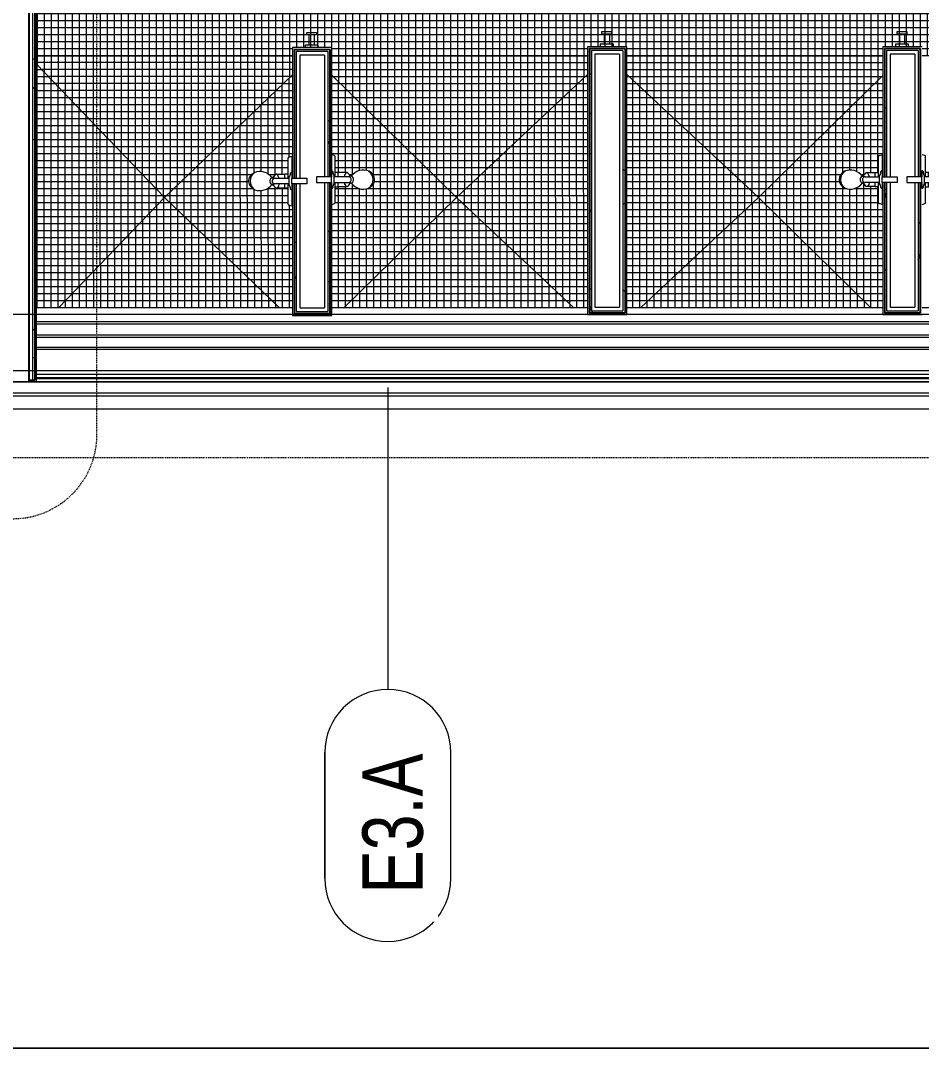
# Model space of a CAD drawing. Header units: inches. Extents: x 23906 to 26777, y -23220 to -20467.
# Drawn here: x 25520.3 to 25648.8, y -22893.6 to -22745.3 of the extents above; entities that cross this region are included whole.
import ezdxf

# ---------------------------------------------------------------- set-up
doc = ezdxf.new("R2010")
doc.units = ezdxf.units.IN
doc.header["$MEASUREMENT"] = 0
doc.linetypes.add('Dash Dot 3_16_', pattern=[0.3125, 0.1875, -0.0625, 0, -0.0625])
doc.linetypes.add('Grid Line 1_2_', pattern=[0.875, 0.5, -0.125, 0.125, -0.125])
for name, color, linetype, lineweight in [('A-ANNO-DIMS', 211, 'Continuous', 9), ('A-ANNO-DIMS-96', 211, 'Continuous', 9), ('A-ANNO-SYMB', 150, 'Continuous', 9), ('A-FLOR', 192, 'Continuous', 20), ('A-FLOR-PATT', 8, 'Continuous', 20), ('A-GENM', 13, 'Continuous', 20), ('A-GLAZ-CWMG', 51, 'Continuous', 20), ('A-SITE-SWLK', 140, 'Continuous', 140), ('A-WALL', 113, 'Continuous', 20), ('A-WALL-IDEN', 211, 'Continuous', 9), ('A-WALL-PATT', 111, 'Continuous', 50), ('C-TOPO', 7, 'Continuous', 20), ('I-WALL', 2, 'Continuous', 20), ('L-SITE-WALL', 31, 'Continuous', 20), ('P-SANR-FIXT', 6, 'Continuous', 20), ('S-BEAM', 12, 'Continuous', 20), ('S-GRID', 1, 'Continuous', 9)]:
    doc.layers.add(name, color=color, linetype=linetype, lineweight=lineweight)
doc.styles.add('Arial_B', font='arialbd.ttf', dxfattribs={"height": 9.132806})
doc.styles.add('Arial_B_1', font='arialbd.ttf', dxfattribs={"height": 4.566403})
doc.styles.add('Century Gothic_1', font='GOTHIC.TTF', dxfattribs={"width": 0.8, "height": 8.622671})
doc.dimstyles.new('OD_Dimension_2', dxfattribs={"dimscale": 12, "dimtxt": 9, "dimasz": 1, "dimexe": 0.75, "dimexo": 0.5, "dimgap": 0.5, "dimtad": 1, "dimdec": 4, "dimrnd": 0.0625, "dimzin": 3, "dimdsep": 46, "dimlunit": 4, "dimtxsty": 'Arial_B', "dimblk1": 'OBLIQUE', "dimblk2": 'OBLIQUE', "dimsah": 1, "dimcen": 0.09, "dimdle": 0.75, "dimazin": 0, "dimtfac": 1, "dimtdec": 4, "dimtix": 1, "dimtmove": 0, "dimatfit": 3, "dimfxl": 1, "dimtvp": 1, "dimtfill": 1, "dimfrac": 2, "dimtolj": 1, "dimtzin": 0, "dimlwd": 13, "dimlwe": 13, "dimarcsym": 2})
doc.dimstyles.new('OD_Dimension_2_3', dxfattribs={"dimscale": 12, "dimtxt": 4.5, "dimasz": 1, "dimexe": 0.75, "dimexo": 0.5, "dimgap": 0.375, "dimtad": 1, "dimdec": 4, "dimrnd": 0.0625, "dimzin": 3, "dimdsep": 46, "dimlunit": 4, "dimtxsty": 'Arial_B_1', "dimblk1": 'OBLIQUE', "dimblk2": 'OBLIQUE', "dimsah": 1, "dimcen": 0.09, "dimdle": 0.75, "dimazin": 0, "dimtfac": 1, "dimtdec": 4, "dimtix": 1, "dimtmove": 0, "dimatfit": 3, "dimfxl": 1, "dimtvp": 1, "dimtfill": 1, "dimfrac": 2, "dimtolj": 1, "dimtzin": 0, "dimlwd": 13, "dimlwe": 13, "dimarcsym": 2})
pattern_1 = [(296.565, (14.4, 8.64), (0.000499, 57.600217), [6.44, -122.358]), (33.69, (17.28, 2.88), (0.000345, 57.60007), [10.384, -197.296]), (33.69, (74.88, 2.88), (0.000345, 57.60007), [10.384, -197.296]), (33.69, (132.48, 2.88), (0.000345, 57.60007), [10.384, -197.296]), (116.565, (25.92, 8.64), (-0.000396, 57.59977), [6.44, -122.358]), (213.69, (23.04, 14.4), (0.000345, 57.60007), [10.384, -197.296]), (213.69, (80.64, 14.4), (0.000345, 57.60007), [10.384, -197.296]), (213.69, (138.24, 14.4), (0.000345, 57.60007), [10.384, -197.296]), (26.565, (37.44, 8.64), (0.0005, 57.60022), [12.88, -115.918]), (26.565, (95.04, 8.64), (0.0005, 57.60022), [12.88, -115.918]), (270, (48.96, 14.4), (57.6, 4e-15), [5.76, -51.84]), (225, (48.96, 8.64), (-4e-15, 57.599504), [8.146, -73.313]), (135, (43.2, 2.88), (4e-15, 57.599504), [8.146, -73.313]), (288.435, (25.92, 25.92), (0.000265, 57.599939), [9.107, -173.04]), (18.435, (28.8, 17.28), (0.000265, 57.59994), [9.107, -173.04]), (18.435, (86.4, 17.28), (0.000265, 57.59994), [9.107, -173.04]), (18.435, (144, 17.28), (0.000265, 57.59994), [9.107, -173.04]), (135, (37.44, 20.16), (4e-15, 57.599504), [8.146, -73.313]), (180, (31.68, 25.92), (-7e-15, -57.6), [5.76, -51.84]), (251.565, (11.52, 40.32), (-0.000265, 57.599939), [9.107, -173.04]), (315, (8.64, 31.68), (-4e-15, 57.599504), [8.146, -73.313]), (71.565, (14.4, 25.92), (-0.000265, 57.599939), [9.107, -173.04]), (135, (17.28, 34.56), (4e-15, 57.599504), [8.146, -73.313]), (225, (34.56, 40.32), (-4e-15, 57.599504), [8.146, -73.313]), (123.69, (28.8, 34.56), (0.000345, 57.600068), [10.384, -197.296]), (123.69, (86.4, 34.56), (0.000345, 57.600068), [10.384, -197.296]), (26.565, (23.04, 43.2), (0.0005, 57.60022), [6.44, -122.358]), (26.565, (80.64, 43.2), (0.0005, 57.60022), [6.44, -122.358]), (315, (28.8, 46.08), (-4e-15, 57.599504), [8.146, -73.313]), (213.69, (54.72, 54.72), (0.000345, 57.60007), [10.384, -197.296]), (213.69, (112.32, 54.72), (0.000345, 57.60007), [10.384, -197.296]), (213.69, (169.92, 54.72), (0.000345, 57.60007), [10.384, -197.296]), (296.565, (46.08, 48.96), (0.000499, 57.600217), [6.44, -122.358]), (45, (48.96, 43.2), (4e-15, 57.599504), [8.146, -73.313]), (90, (54.72, 48.96), (-57.6, 4e-15), [5.76, -51.84]), (213.69, (28.8, 57.6), (0.000345, 57.60007), [10.384, -197.296]), (213.69, (86.4, 57.6), (0.000345, 57.60007), [10.384, -197.296]), (213.69, (144, 57.6), (0.000345, 57.60007), [10.384, -197.296]), (315, (20.16, 51.84), (-4e-15, 57.599504), [4.073, -77.386]), (26.565, (23.04, 48.96), (0.0005, 57.60022), [6.44, -122.358]), (26.565, (80.64, 48.96), (0.0005, 57.60022), [6.44, -122.358]), (90, (28.8, 51.84), (-57.6, 4e-15), [5.76, -51.84]), (333.435, (5.76, 54.72), (-0.0005, 57.60022), [6.44, -122.358]), (333.435, (63.36, 54.72), (-0.0005, 57.60022), [6.44, -122.358]), (243.435, (11.52, 51.84), (0.000396, 57.59977), [6.44, -122.358]), (161.565, (8.64, 46.08), (-0.000265, 57.59994), [9.107, -173.04]), (161.565, (66.24, 46.08), (-0.000265, 57.59994), [9.107, -173.04]), (161.565, (123.84, 46.08), (-0.000265, 57.59994), [9.107, -173.04]), (45, (0, 48.96), (4e-15, 57.599504), [8.146, -73.313]), (26.565, (2.88, 0), (0.0005, 57.60022), [6.44, -122.358]), (26.565, (60.48, 0), (0.0005, 57.60022), [6.44, -122.358]), (116.565, (8.64, 2.88), (-0.000396, 57.59977), [6.44, -122.358]), (206.565, (5.76, 8.64), (0.0005, 57.60022), [6.44, -122.358]), (206.565, (63.36, 8.64), (0.0005, 57.60022), [6.44, -122.358]), (296.565, (0, 5.76), (0.000499, 57.600217), [6.44, -122.358]), (14.036, (43.2, 25.92), (0.000245, 57.59979), [11.875, -225.616]), (14.036, (100.8, 25.92), (0.000245, 57.59979), [11.875, -225.616]), (14.036, (158.4, 25.92), (0.000245, 57.59979), [11.875, -225.616]), (14.036, (216, 25.92), (0.000245, 57.59979), [11.875, -225.616]), (135, (54.72, 28.8), (4e-15, 57.599504), [8.146, -73.313]), (198.435, (48.96, 34.56), (0.000265, 57.59994), [9.107, -173.04]), (198.435, (106.56, 34.56), (0.000265, 57.59994), [9.107, -173.04]), (198.435, (164.16, 34.56), (0.000265, 57.59994), [9.107, -173.04]), (296.565, (40.32, 31.68), (0.000499, 57.600217), [6.44, -122.358]), (333.435, (2.88, 17.28), (-0.0005, 57.60022), [6.44, -122.358]), (333.435, (60.48, 17.28), (-0.0005, 57.60022), [6.44, -122.358]), (45, (8.64, 14.4), (4e-15, 57.599504), [4.073, -77.386]), (116.565, (11.52, 17.28), (-0.000396, 57.59977), [6.44, -122.358]), (225, (8.64, 23.04), (-4e-15, 57.599504), [8.146, -73.313])]

# ---------------------------------------------------------------- blocks, each defined once
blk = doc.blocks.new('Robe_hook_5552 - Robe_hook_5552-134757-Enlarged First Floor Plan _East_')
at = {"layer": 'A-GENM', "color": 43, "lineweight": 13}
for p, q in [((-0.94, 0), (-0.94, -0.35)), ((-0.94, -0.35), (0.94, -0.35)), ((-0.37, -1.81), (-0.37, -0.35)), ((0.38, -1.81), (0.38, -0.35)), ((0.94, -0.35), (0.94, 0)), ((-0.69, -2.16), (-0.69, -1.81)), ((-0.69, -1.81), (0.69, -1.81)), ((0.69, -2.16), (-0.69, -2.16)), ((0.69, -1.81), (0.69, -2.16))]:
    blk.add_line(p, q, dxfattribs=at)
blk = doc.blocks.new('Shower-Unit-Zurn-Z7301-SS-MT-DV2P-HW - Z7301-SS-MT-DV2P-HW-253514-Enlarged First Floor Plan _East_')
at = {"layer": 'P-SANR-FIXT', "color": 43, "lineweight": 13}
for p, q in [((-1, 0.99), (-1, 2.23)), ((-0.48, 2.64), (-0.48, 2.84)), ((-0.4, 0.38), (-0.4, 2.46)), ((0.4, 2.46), (0.4, 0.38)), ((0.48, 2.84), (0.48, 2.64)), ((1, 2.23), (1, 0.99)), ((-3.56, 0), (-3.43, 0.45)), ((-1.24, 0), (-3.56, 0)), ((-3.31, 0.54), (-1.03, 0.54)), ((-1.24, 0), (-1.24, 0.1)), ((-1.03, 0.99), (-1, 0.99)), ((-1.03, 0.54), (-1.03, 0.99)), ((-1.03, 0.54), (-0.4, 0.54)), ((-1, 0.99), (-0.4, 0.99)), ((-0.94, -0.06), (-0.94, 0)), ((-0.55, 0.38), (-0.4, 0.38)), ((-0.4, 0.38), (0.4, 0.38)), ((0.4, 0.99), (1, 0.99)), ((0.4, 0.54), (1.03, 0.54)), ((0.4, 0.38), (0.55, 0.38)), ((0.93, 0), (0.93, -0.06)), ((1, 0.99), (1.03, 0.99)), ((1.03, 0.99), (1.03, 0.54)), ((1.03, 0.54), (3.31, 0.54)), ((1.24, 0.1), (1.24, 0)), ((3.56, 0), (1.24, 0)), ((3.43, 0.45), (3.56, 0)), ((-0.4, 0), (-1.24, 0)), ((-0.4, -2.13), (-0.4, 0)), ((-0.4, 0), (0.4, 0)), ((0.4, 0), (0.4, -2.13)), ((1.24, 0), (0.4, 0)), ((0.4, -2.13), (-0.4, -2.13))]:
    blk.add_line(p, q, dxfattribs=at)
for centre, radius, start, end in [((0, 4.86), 1.31, 23.5819, 159.9825), ((0, 4.51), 1.46, 32.9208, 147.0792), ((0.79, 4.57), 2.15, 159.9825, 233.8466), ((-0.79, 4.57), 2.15, 306.1534, 22.1739), ((-0.63, 2.12), 0.388, 129.5027, 162.4973), ((-2.26, 4.09), 2.18, 309.5027, 324.82), ((2.26, 4.09), 2.18, 215.1859, 230.4973), ((0.63, 2.12), 0.388, 17.5027, 50.4973), ((-3.31, 0.42), 0.125, 90, 164), ((-1.14, 0.1), 0.0945, 90, 180), ((-1.14, 1.21), 1.02, 270, 305.478), ((1.14, 1.21), 1.02, 234.522, 270), ((1.14, 0.1), 0.0945, 0, 90), ((3.31, 0.42), 0.125, 16, 90)]:
    blk.add_arc(centre, radius, start, end, dxfattribs=at)
for centre, major_axis, ratio, start_param, end_param in [((0, 2.84), (0.476, 0), 0.662364, 0, 3.141593), ((0, 2.46), (0.4, 0), 0.941821, 0, 3.141593), ((-0.11, 2.15), (1.11, 0.08), 0.351489, 5.17721, 6.593422)]:
    blk.add_ellipse(centre, major_axis=major_axis, ratio=ratio, start_param=start_param, end_param=end_param, dxfattribs=at)
blk.add_open_spline([(-0.42, 1.83), (-0.46, 1.84), (-0.57, 1.87), (-0.78, 1.95), (-0.96, 2.08), (-1.02, 2.22), (-0.98, 2.3), (-0.94, 2.34)], degree=3, knots=[0.0572746, 0.0572746, 0.0572746, 0.0572746, 0.1428571, 0.2857143, 0.5714286, 0.7857143, 1, 1, 1, 1], dxfattribs=at)
for points in [[(-0.4, 2.46), (-0.42, 2.48), (-0.44, 2.52), (-0.47, 2.58), (-0.48, 2.62), (-0.48, 2.64)], [(0.48, 2.64), (0.48, 2.62), (0.47, 2.58), (0.44, 2.52), (0.42, 2.48), (0.4, 2.46)]]:
    blk.add_open_spline(points, degree=3, dxfattribs=at)
blk = doc.blocks.new('Shower-Unit-Zurn-Z7301-SS-MT-DV2P-HW - Z7301-SS-MT-DV2P-HW-253545-Enlarged First Floor Plan _East_')
at = {"layer": 'P-SANR-FIXT', "color": 43, "lineweight": 13}
for p, q in [((0.4, 2.13), (-0.4, 2.13)), ((-0.4, 2.13), (-0.4, 0)), ((0.4, 0), (0.4, 2.13)), ((-0.4, 0), (-1.24, 0)), ((-1.24, 0), (-1.24, -0.1)), ((-0.4, 0), (0.4, 0)), ((1.24, 0), (0.4, 0)), ((1.24, -0.1), (1.24, 0)), ((-3.54, -0.06), (-3.43, -0.45)), ((-3.31, -0.54), (-1.03, -0.54)), ((-1.03, -0.54), (-0.4, -0.54)), ((-1.03, -0.54), (-1.03, -0.99)), ((-1.03, -0.99), (-1, -0.99)), ((-1, -0.99), (-0.4, -0.99)), ((-1, -0.99), (-1, -2.23)), ((-0.55, -0.38), (-0.4, -0.38)), ((-0.4, -0.38), (-0.4, -2.46)), ((-0.4, -0.38), (0.4, -0.38)), ((0.4, -2.46), (0.4, -0.38)), ((0.4, -0.38), (0.55, -0.38)), ((0.4, -0.54), (1.03, -0.54)), ((0.4, -0.99), (1, -0.99)), ((1, -2.23), (1, -0.99)), ((1, -0.99), (1.03, -0.99)), ((1.03, -0.99), (1.03, -0.54)), ((1.03, -0.54), (3.31, -0.54)), ((3.43, -0.45), (3.54, -0.06)), ((-0.48, -2.64), (-0.48, -2.84)), ((0.48, -2.84), (0.48, -2.64))]:
    blk.add_line(p, q, dxfattribs=at)
for centre, radius, start, end in [((-3.31, -0.42), 0.125, 196, 270), ((-1.14, -0.1), 0.0945, 180, 270), ((-1.14, -1.21), 1.02, 54.522, 90), ((1.14, -1.21), 1.02, 90, 125.478), ((1.14, -0.1), 0.0945, 270, 360), ((3.31, -0.42), 0.125, 270, 344), ((0.79, -4.57), 2.15, 126.1534, 200.0175), ((-0.63, -2.12), 0.388, 197.5027, 230.4973), ((-2.26, -4.09), 2.18, 35.18, 50.4973), ((2.26, -4.09), 2.18, 129.5027, 144.8141), ((-0.79, -4.57), 2.15, 337.8261, 53.8466), ((0.63, -2.12), 0.388, 309.5027, 342.4973), ((0, -4.86), 1.31, 200.0175, 336.4181), ((0, -4.51), 1.46, 212.9208, 327.0792)]:
    blk.add_arc(centre, radius, start, end, dxfattribs=at)
for centre, major_axis, ratio, start_param, end_param in [((0, -2.84), (-0.476, 0), 0.662364, 0, 3.141593), ((0, -2.46), (-0.4, 0), 0.941821, 0, 3.141593), ((-0.11, -2.15), (-1.11, 0.08), 0.351489, 2.831356, 4.247568)]:
    blk.add_ellipse(centre, major_axis=major_axis, ratio=ratio, start_param=start_param, end_param=end_param, dxfattribs=at)
blk.add_open_spline([(-0.42, -1.83), (-0.46, -1.84), (-0.57, -1.87), (-0.78, -1.95), (-0.96, -2.08), (-1.02, -2.22), (-0.98, -2.3), (-0.94, -2.34)], degree=3, knots=[0.0572746, 0.0572746, 0.0572746, 0.0572746, 0.1428571, 0.2857143, 0.5714286, 0.7857143, 1, 1, 1, 1], dxfattribs=at)
for points in [[(-0.4, -2.46), (-0.42, -2.48), (-0.44, -2.52), (-0.47, -2.58), (-0.48, -2.62), (-0.48, -2.64)], [(0.48, -2.64), (0.48, -2.62), (0.47, -2.58), (0.44, -2.52), (0.42, -2.48), (0.4, -2.46)]]:
    blk.add_open_spline(points, degree=3, dxfattribs=at)
blk = doc.blocks.new('Generic Models _lan _East_2')
at = {"layer": 'A-GENM', "color": 43, "lineweight": 13}
for p, q in [((23352.16, -22800.8), (23512.66, -22800.8)), ((23352.16, -22801.3), (23512.66, -22801.3))]:
    blk.add_line(p, q, dxfattribs=at)
blk = doc.blocks.new('Generic Models _lan _East_3')
at = {"layer": 'A-GENM', "color": 43, "lineweight": 13}
for p, q in [((25522.52, -22786.29), (25559.02, -22786.29)), ((25564.64, -22786.29), (25601.14, -22786.29)), ((25606.77, -22786.29), (25643.27, -22786.29)), ((25648.89, -22786.29), (25683.02, -22786.29)), ((25522.52, -22788.29), (25683.02, -22788.29)), ((25522.52, -22788.62), (25683.02, -22788.62)), ((25522.52, -22790.19), (25683.02, -22790.19)), ((25522.52, -22790.52), (25683.02, -22790.52)), ((25522.52, -22791.96), (25683.02, -22791.96)), ((25683.02, -22792.28), (25522.52, -22792.28))]:
    blk.add_line(p, q, dxfattribs=at)
blk = doc.blocks.new('Locker Rooms and Restrooms_rvt-1-Enlarged First Floor Plan _East_')
at = {"layer": 'A-FLOR-PATT', "lineweight": 9}
h = blk.add_hatch(dxfattribs=at)
h.set_pattern_fill('FP_59', color=256, style=0, pattern_type=2)
h.set_pattern_definition([(180, (26059.64, -22714.297), (-1e-16, -1), []), (270, (26059.64, -22714.297), (1, 6e-17), [])])
h.paths.add_polyline_path([(25521.39, -22750.35), (25521.45, -22750.35), (25521.45, -22695.43), (25521.39, -22695.43), (25521.39, -22724.09)], flags=0)
h.paths.add_polyline_path([(25522.52, -22750.35), (25559.02, -22750.35), (25559.02, -22749.17), (25564.64, -22749.17), (25564.64, -22750.35), (25601.14, -22750.35), (25601.14, -22749.04), (25606.77, -22749.04), (25606.77, -22750.35), (25643.27, -22750.35), (25643.27, -22749.04), (25648.89, -22749.04), (25648.89, -22750.35), (25685.39, -22750.35), (25685.39, -22749.49), (25700.83, -22749.49), (25700.83, -22750.35), (25737.27, -22750.35), (25737.27, -22695.93), (25737.14, -22695.93), (25737.14, -22696.18), (25737.08, -22696.18), (25737.08, -22696.24), (25736.83, -22696.24), (25736.83, -22696.49), (25655.08, -22696.49), (25655.08, -22695.43), (25609.2, -22695.43), (25609.2, -22696.49), (25522.52, -22696.49), (25522.52, -22724.09)], flags=0)
h.paths.add_polyline_path([(25685.7, -22749.8), (25685.7, -22749.74), (25685.64, -22749.74)], flags=0)
h.paths.add_polyline_path([(25700.52, -22749.8), (25700.58, -22749.74), (25700.52, -22749.74)], flags=0)
h.paths.add_polyline_path([(25559.33, -22749.48), (25559.33, -22749.42), (25559.27, -22749.42)], flags=0)
h.paths.add_polyline_path([(25564.33, -22749.48), (25564.33, -22749.42), (25564.33, -22749.42)], flags=0)
h.paths.add_polyline_path([(25643.58, -22749.35), (25643.58, -22749.29), (25643.52, -22749.29)], flags=0)
h.paths.add_polyline_path([(25601.45, -22749.35), (25601.45, -22749.29), (25601.39, -22749.29)], flags=0)
h.paths.add_polyline_path([(25648.58, -22749.35), (25648.64, -22749.29), (25648.58, -22749.29)], flags=0)
h.paths.add_polyline_path([(25606.45, -22749.35), (25606.45, -22749.29), (25606.45, -22749.29)], flags=0)
h.paths.add_polyline_path([(25522.27, -22696.24), (25522.27, -22696.18), (25522.23, -22696.21)], flags=0)
h.paths.add_polyline_path([(25608.95, -22696.24), (25608.95, -22696.18), (25608.89, -22696.18), (25608.94, -22696.22)], flags=0)
h.paths.add_polyline_path([(25655.33, -22696.24), (25655.39, -22696.24), (25655.39, -22696.18)], flags=0)
h = blk.add_hatch(dxfattribs=at)
h.set_pattern_fill('FP_39', color=256, style=0, pattern_type=2)
h.set_pattern_definition([(0, (25639.603, -22768.296), (0, 1), []), (90, (25639.603, -22768.296), (-1, 6e-17), [])])
h.paths.add_polyline_path([(25521.4, -22787.3), (25521.45, -22787.3), (25521.45, -22750.42), (25521.39, -22750.35), (25521.39, -22787.3)], flags=0)
h.paths.add_polyline_path([(25522.52, -22786.29), (25525.71, -22786.29), (25540.76, -22770.58), (25522.52, -22751.53), (25522.52, -22782.19)], flags=0)
h = blk.add_hatch(dxfattribs=at)
h.set_pattern_fill('FP_40', color=256, style=0, pattern_type=2)
h.set_pattern_definition([(180, (25544.64, -22839.271), (1e-16, -1), []), (270, (25544.64, -22839.271), (1, 6e-17), [])])
h.paths.add_polyline_path([(25540.76, -22770.58), (25559.02, -22753.05), (25559.02, -22750.35), (25522.52, -22750.35), (25522.52, -22751.53), (25533.33, -22762.82)], flags=0)
h.paths.add_polyline_path([(25521.45, -22750.42), (25521.45, -22750.35), (25521.39, -22750.35)], flags=0)
h = blk.add_hatch(dxfattribs=at)
h.set_pattern_fill('FP_46', color=256, style=0, pattern_type=2)
h.set_pattern_definition([(0, (25582.64, -22739.302), (0, 1), []), (90, (25582.64, -22739.302), (-1, 6e-17), [])])
h.paths.add_polyline_path([(25582.46, -22770.58), (25601.14, -22753), (25601.14, -22750.35), (25564.64, -22750.35), (25564.64, -22753.11), (25574.54, -22762.82)], flags=0)
h = blk.add_hatch(dxfattribs=at)
h.set_pattern_fill('FP_49', color=256, style=0, pattern_type=2)
h.set_pattern_definition([(0, (25625.64, -22736.304), (0, 1), []), (90, (25625.64, -22736.304), (-1, 6e-17), [])])
h.paths.add_polyline_path([(25625.56, -22770.58), (25643.27, -22753.13), (25643.27, -22750.35), (25606.77, -22750.35), (25606.77, -22752.99), (25622.5, -22767.71)], flags=0)
h = blk.add_hatch(dxfattribs=at)
h.set_pattern_fill('FP_44', color=256, style=0, pattern_type=2)
h.set_pattern_definition([(270.032, (25768.465, -22554.174), (0.9999998, 0.0005585), []), (0.032, (25768.465, -22554.174), (-0.0005585, 0.9999998), [])])
h.paths.add_polyline_path([(25559.02, -22786.29), (25559.02, -22769.17), (25558.95, -22769.17), (25558.95, -22771.8), (25558.5, -22771.67), (25558.41, -22771.55), (25558.41, -22769.26), (25556.72, -22769.23), (25556.49, -22769.06), (25556.11, -22768.72), (25555.64, -22769.17), (25555.26, -22769.4), (25554.74, -22769.56), (25554.02, -22769.55), (25553.57, -22769.42), (25553.3, -22769.27), (25553.08, -22769.05), (25552.91, -22768.78), (25552.81, -22768.45), (25552.78, -22768.27), (25552.83, -22767.91), (25552.95, -22767.61), (25553.13, -22767.36), (25553.37, -22767.15), (25553.64, -22767.01), (25554.18, -22766.9), (25554.5, -22766.88), (25555.1, -22767.01), (25555.55, -22767.24), (25555.92, -22767.55), (25556.12, -22767.74), (25556.27, -22767.64), (25556.72, -22767.24), (25558.41, -22767.21), (25558.41, -22764.92), (25558.5, -22764.8), (25558.95, -22764.67), (25558.95, -22767.3), (25559.02, -22767.3), (25559.02, -22753.05), (25540.76, -22770.58), (25557.13, -22786.29)], flags=0)
h = blk.add_hatch(dxfattribs=at)
h.set_pattern_fill('FP_43', color=256, style=0, pattern_type=2)
h.set_pattern_definition([(270.034, (25770.462, -22556.172), (0.9999998, 0.0005934), []), (0.034, (25770.462, -22556.172), (-0.0005934, 0.9999998), [])])
h.paths.add_polyline_path([(25566.43, -22786.29), (25582.46, -22770.58), (25564.64, -22753.11), (25564.64, -22764.48), (25565.03, -22764.59), (25565.12, -22764.71), (25565.12, -22766.99), (25566.81, -22767.03), (25567.04, -22767.2), (25567.42, -22767.54), (25567.79, -22767.15), (25568.27, -22766.87), (25568.56, -22766.75), (25569.03, -22766.67), (25569.51, -22766.69), (25569.96, -22766.82), (25570.28, -22767.03), (25570.45, -22767.2), (25570.68, -22767.62), (25570.72, -22767.75), (25570.72, -22768.24), (25570.68, -22768.42), (25570.58, -22768.66), (25570.27, -22769.02), (25570.16, -22769.11), (25569.89, -22769.25), (25569.35, -22769.37), (25568.79, -22769.35), (25568.12, -22769.1), (25567.73, -22768.84), (25567.41, -22768.51), (25567.26, -22768.62), (25566.81, -22769.02), (25565.12, -22769.05), (25565.12, -22771.34), (25565.03, -22771.46), (25564.64, -22771.58), (25564.64, -22786.29)], flags=0)
h = blk.add_hatch(dxfattribs=at)
h.set_pattern_fill('FP_45', color=256, style=0, pattern_type=2)
h.set_pattern_definition([(270.031, (25810.468, -22552.174), (1, 0.000541), []), (0.031, (25810.468, -22552.174), (-0.000541, 1), [])])
h.paths.add_polyline_path([(25599.16, -22786.29), (25601.14, -22786.29), (25601.14, -22753), (25582.46, -22770.58), (25599.1, -22786.24)], flags=0)
h = blk.add_hatch(dxfattribs=at)
h.set_pattern_fill('FP_48', color=256, style=0, pattern_type=2)
h.set_pattern_definition([(270.031, (25813.478, -22553.185), (1, 0.000541), []), (0.031, (25813.478, -22553.185), (-0.000541, 1), [])])
h.paths.add_polyline_path([(25606.77, -22786.29), (25608.77, -22786.29), (25625.56, -22770.58), (25606.77, -22752.99), (25606.77, -22786.24)], flags=0)
h = blk.add_hatch(dxfattribs=at)
h.set_pattern_fill('FP_50', color=256, style=0, pattern_type=2)
h.set_pattern_definition([(270.034, (25852.455, -22555.169), (0.9999998, 0.0005934), []), (0.034, (25852.455, -22555.169), (-0.0005934, 0.9999998), [])])
h.paths.add_polyline_path([(25643.27, -22786.29), (25643.27, -22768.96), (25643.2, -22768.96), (25643.2, -22771.58), (25642.75, -22771.46), (25642.66, -22771.34), (25642.66, -22769.05), (25640.97, -22769.02), (25640.74, -22768.84), (25640.36, -22768.51), (25639.89, -22768.96), (25639.51, -22769.19), (25638.99, -22769.35), (25638.27, -22769.34), (25637.82, -22769.21), (25637.55, -22769.05), (25637.33, -22768.83), (25637.16, -22768.57), (25637.06, -22768.24), (25637.03, -22768.06), (25637.08, -22767.7), (25637.2, -22767.4), (25637.38, -22767.14), (25637.62, -22766.94), (25637.89, -22766.8), (25638.43, -22766.68), (25638.75, -22766.67), (25639.35, -22766.8), (25639.8, -22767.03), (25640.17, -22767.34), (25640.37, -22767.53), (25640.52, -22767.42), (25640.97, -22767.03), (25642.66, -22766.99), (25642.66, -22764.71), (25642.75, -22764.59), (25643.2, -22764.46), (25643.2, -22767.09), (25643.27, -22767.09), (25643.27, -22753.13), (25625.56, -22770.58), (25641.5, -22786.29)], flags=0)
h = blk.add_hatch(dxfattribs=at)
h.set_pattern_fill('FP_42', color=256, style=0, pattern_type=2)
h.set_pattern_definition([(0, (25543.661, -22772.303), (0, 1), []), (90, (25543.661, -22772.303), (-1, 6e-17), [])])
h.paths.add_polyline_path([(25555.1, -22786.29), (25557.13, -22786.29), (25540.76, -22770.58), (25525.71, -22786.29), (25546.67, -22786.29)], flags=0)
h = blk.add_hatch(dxfattribs=at)
h.set_pattern_fill('FP_47', color=256, style=0, pattern_type=2)
h.set_pattern_definition([(0, (25585.657, -22780.297), (0, 1), []), (90, (25585.657, -22780.297), (-1, 6e-17), [])])
h.paths.add_polyline_path([(25566.43, -22786.29), (25599.16, -22786.29), (25582.46, -22770.58), (25570.62, -22782.19)], flags=0)
h = blk.add_hatch(dxfattribs=at)
h.set_pattern_fill('FP_52', color=256, style=0, pattern_type=2)
h.set_pattern_definition([(0, (25625.66, -22783.306), (0, 1), []), (90, (25625.66, -22783.306), (-1, 6e-17), [])])
h.paths.add_polyline_path([(25641.5, -22786.29), (25625.56, -22770.58), (25608.77, -22786.29), (25639.35, -22786.29)], flags=0)
at = {"layer": 'A-WALL-PATT', "lineweight": 9}
h = blk.add_hatch(dxfattribs=at)
h.set_pattern_fill('FP_21', color=8, style=0, pattern_type=2)
h.set_pattern_definition(pattern_1)
h.paths.add_polyline_path([(25521.45, -22796.66), (25522.2, -22796.66), (25522.2, -22796.59), (25521.45, -22796.59)], flags=0)
h.paths.add_polyline_path([(25522.27, -22796.66), (25522.27, -22696.24), (25522.2, -22696.18), (25522.2, -22796.59)], flags=0)
h = blk.add_hatch(dxfattribs=at)
h.set_pattern_fill('FP_21', color=8, style=0, pattern_type=2)
h.set_pattern_definition(pattern_1)
h.paths.add_polyline_path([(25521.95, -22796.59), (25522.2, -22796.59), (25522.2, -22695.93), (25521.95, -22695.93), (25521.95, -22791.87)], flags=0)
h = blk.add_hatch(dxfattribs=at)
h.set_pattern_fill('FP_21', color=8, style=0, pattern_type=2)
h.set_pattern_definition(pattern_1)
h.paths.add_polyline_path([(25559.33, -22787.1), (25559.33, -22787.17), (25564.33, -22787.17), (25564.33, -22787.1), (25559.58, -22787.1)], flags=0)
h.paths.add_polyline_path([(25559.27, -22787.17), (25559.33, -22787.1), (25559.3, -22768.63), (25559.27, -22768.63), (25559.27, -22782.19)], flags=0)
h.paths.add_polyline_path([(25559.33, -22749.48), (25564.33, -22749.48), (25564.33, -22749.42), (25559.33, -22749.42)], flags=0)
h.paths.add_polyline_path([(25559.33, -22767.83), (25559.33, -22749.48), (25559.27, -22749.42), (25559.3, -22767.83)], flags=0)
h = blk.add_hatch(dxfattribs=at)
h.set_pattern_fill('FP_21', color=8, style=0, pattern_type=2)
h.set_pattern_definition(pattern_1)
h.paths.add_polyline_path([(25563.52, -22787.1), (25564.08, -22787.1), (25564.08, -22786.85), (25559.58, -22786.85), (25559.58, -22768.63), (25559.33, -22768.63), (25559.33, -22787.1), (25559.58, -22787.1)], flags=0)
h.paths.add_polyline_path([(25559.58, -22767.83), (25559.58, -22749.73), (25564.08, -22749.73), (25564.08, -22749.48), (25559.33, -22749.48), (25559.33, -22767.83), (25559.45, -22767.83)], flags=0)
h = blk.add_hatch(dxfattribs=at)
h.set_pattern_fill('FP_21', color=8, style=0, pattern_type=2)
h.set_pattern_definition(pattern_1)
h.paths.add_polyline_path([(25564.33, -22787.1), (25564.33, -22768.42), (25564.08, -22768.42), (25564.08, -22787.1)], flags=0)
h.paths.add_polyline_path([(25564.33, -22767.62), (25564.33, -22749.48), (25564.08, -22749.48), (25564.08, -22767.62), (25564.21, -22767.62)], flags=0)
h = blk.add_hatch(dxfattribs=at)
h.set_pattern_fill('FP_21', color=8, style=0, pattern_type=2)
h.set_pattern_definition(pattern_1)
h.paths.add_polyline_path([(25564.39, -22787.17), (25564.36, -22768.42), (25564.33, -22768.42), (25564.33, -22787.1)], flags=0)
h.paths.add_polyline_path([(25564.39, -22767.62), (25564.39, -22749.42), (25564.33, -22749.48), (25564.36, -22767.62)], flags=0)
h = blk.add_hatch(dxfattribs=at)
h.set_pattern_fill('FP_21', color=8, style=0, pattern_type=2)
h.set_pattern_definition(pattern_1)
h.paths.add_polyline_path([(25601.45, -22786.99), (25601.45, -22787.05), (25606.45, -22787.05), (25606.45, -22786.99), (25601.7, -22786.99)], flags=0)
h.paths.add_polyline_path([(25601.45, -22749.35), (25606.45, -22749.35), (25606.45, -22749.29), (25601.45, -22749.29)], flags=0)
h.paths.add_polyline_path([(25601.39, -22787.05), (25601.45, -22786.99), (25601.45, -22749.35), (25601.39, -22749.29), (25601.39, -22782.19)], flags=0)
h = blk.add_hatch(dxfattribs=at)
h.set_pattern_fill('FP_21', color=8, style=0, pattern_type=2)
h.set_pattern_definition(pattern_1)
h.paths.add_polyline_path([(25605.65, -22786.99), (25606.2, -22786.99), (25606.2, -22786.74), (25601.7, -22786.74), (25601.7, -22749.6), (25606.2, -22749.6), (25606.2, -22749.35), (25601.45, -22749.35), (25601.45, -22786.99), (25601.7, -22786.99)], flags=0)
h = blk.add_hatch(dxfattribs=at)
h.set_pattern_fill('FP_21', color=8, style=0, pattern_type=2)
h.set_pattern_definition(pattern_1)
h.paths.add_polyline_path([(25606.2, -22786.99), (25606.45, -22786.99), (25606.45, -22749.35), (25606.2, -22749.35), (25606.2, -22786.74)], flags=0)
h = blk.add_hatch(dxfattribs=at)
h.set_pattern_fill('FP_21', color=8, style=0, pattern_type=2)
h.set_pattern_definition(pattern_1)
h.paths.add_polyline_path([(25606.52, -22787.05), (25606.52, -22749.29), (25606.45, -22749.35), (25606.45, -22786.99)], flags=0)
h = blk.add_hatch(dxfattribs=at)
h.set_pattern_fill('FP_21', color=8, style=0, pattern_type=2)
h.set_pattern_definition(pattern_1)
h.paths.add_polyline_path([(25643.58, -22786.99), (25643.58, -22787.05), (25648.58, -22787.05), (25648.58, -22786.99), (25643.83, -22786.99)], flags=0)
h.paths.add_polyline_path([(25643.52, -22787.05), (25643.58, -22786.99), (25643.55, -22768.42), (25643.52, -22768.42), (25643.52, -22782.19)], flags=0)
h.paths.add_polyline_path([(25643.58, -22749.35), (25648.58, -22749.35), (25648.58, -22749.29), (25643.58, -22749.29)], flags=0)
h.paths.add_polyline_path([(25643.58, -22767.62), (25643.58, -22749.35), (25643.52, -22749.29), (25643.55, -22767.62)], flags=0)
h = blk.add_hatch(dxfattribs=at)
h.set_pattern_fill('FP_21', color=8, style=0, pattern_type=2)
h.set_pattern_definition(pattern_1)
h.paths.add_polyline_path([(25647.77, -22786.99), (25648.33, -22786.99), (25648.33, -22786.74), (25643.83, -22786.74), (25643.83, -22768.42), (25643.58, -22768.42), (25643.58, -22786.99), (25643.83, -22786.99)], flags=0)
h.paths.add_polyline_path([(25643.83, -22767.62), (25643.83, -22749.6), (25648.33, -22749.6), (25648.33, -22749.35), (25643.58, -22749.35), (25643.58, -22767.62), (25643.71, -22767.62)], flags=0)
h = blk.add_hatch(dxfattribs=at)
h.set_pattern_fill('FP_21', color=8, style=0, pattern_type=2)
h.set_pattern_definition(pattern_1)
h.paths.add_polyline_path([(25648.33, -22786.99), (25648.58, -22786.99), (25648.58, -22768.42), (25648.33, -22768.42), (25648.33, -22786.74)], flags=0)
h.paths.add_polyline_path([(25648.58, -22767.62), (25648.58, -22749.35), (25648.33, -22749.35), (25648.33, -22767.62), (25648.45, -22767.62)], flags=0)
h = blk.add_hatch(dxfattribs=at)
h.set_pattern_fill('FP_21', color=8, style=0, pattern_type=2)
h.set_pattern_definition(pattern_1)
h.paths.add_polyline_path([(25648.64, -22787.05), (25648.61, -22768.42), (25648.58, -22768.42), (25648.58, -22786.99)], flags=0)
h.paths.add_polyline_path([(25648.64, -22767.62), (25648.64, -22749.29), (25648.58, -22749.35), (25648.61, -22767.62)], flags=0)
at = {"layer": 'A-FLOR', "color": 43, "lineweight": 13}
for p, q in [((25521.45, -22750.42), (25521.39, -22750.35)), ((25521.39, -22750.35), (25521.45, -22750.35)), ((25521.39, -22750.35), (25521.45, -22750.35)), ((25522.52, -22750.35), (25559.02, -22750.35)), ((25522.52, -22750.35), (25559.02, -22750.35)), ((25564.63, -22750.35), (25601.15, -22750.35)), ((25564.63, -22750.35), (25601.15, -22750.35)), ((25606.76, -22750.35), (25643.27, -22750.35)), ((25606.76, -22750.35), (25643.27, -22750.35)), ((25540.76, -22770.58), (25522.52, -22751.53)), ((25540.76, -22770.58), (25559.02, -22753.05)), ((25582.46, -22770.58), (25564.64, -22753.11)), ((25601.14, -22753), (25582.46, -22770.58)), ((25625.56, -22770.58), (25606.77, -22752.99)), ((25625.56, -22770.58), (25643.27, -22753.13)), ((25525.71, -22786.29), (25540.76, -22770.58)), ((25557.13, -22786.29), (25540.76, -22770.58)), ((25566.43, -22786.29), (25582.46, -22770.58)), ((25582.46, -22770.58), (25599.16, -22786.29)), ((25608.77, -22786.29), (25625.56, -22770.58)), ((25625.56, -22770.58), (25641.5, -22786.29))]:
    blk.add_line(p, q, dxfattribs=at)
at = {"layer": 'A-WALL', "color": 7}
for p, q in [((25521.95, -22695.93), (25521.95, -22796.59)), ((25522.2, -22696.18), (25522.2, -22796.59)), ((25522.27, -22696.24), (25522.27, -22796.66)), ((25559.33, -22749.42), (25559.27, -22749.42)), ((25559.27, -22749.42), (25559.27, -22767.83)), ((25564.33, -22749.42), (25559.33, -22749.42)), ((25559.58, -22749.48), (25559.33, -22749.48)), ((25559.33, -22749.48), (25559.33, -22767.83)), ((25564.08, -22749.48), (25559.58, -22749.48)), ((25560.08, -22749.73), (25559.58, -22749.73)), ((25559.58, -22749.73), (25559.58, -22767.83)), ((25563.58, -22749.73), (25560.08, -22749.73)), ((25563.58, -22750.23), (25560.08, -22750.23)), ((25560.08, -22750.23), (25560.08, -22767.83)), ((25564.08, -22749.73), (25563.58, -22749.73)), ((25563.58, -22750.23), (25563.58, -22767.62)), ((25564.33, -22749.48), (25564.08, -22749.48)), ((25564.08, -22749.73), (25564.08, -22767.62)), ((25564.39, -22749.42), (25564.33, -22749.42)), ((25564.33, -22749.48), (25564.33, -22767.62)), ((25564.39, -22749.42), (25564.39, -22767.62)), ((25601.45, -22749.29), (25601.39, -22749.29)), ((25601.39, -22749.29), (25601.39, -22787.05)), ((25606.45, -22749.29), (25601.45, -22749.29)), ((25601.7, -22749.35), (25601.45, -22749.35)), ((25601.45, -22749.35), (25601.45, -22786.99)), ((25606.2, -22749.35), (25601.7, -22749.35)), ((25602.2, -22749.6), (25601.7, -22749.6)), ((25601.7, -22749.6), (25601.7, -22786.74)), ((25605.7, -22749.6), (25602.2, -22749.6)), ((25605.7, -22750.1), (25602.2, -22750.1)), ((25602.2, -22750.1), (25602.2, -22786.24)), ((25606.2, -22749.6), (25605.7, -22749.6)), ((25605.7, -22750.1), (25605.7, -22786.24)), ((25606.45, -22749.35), (25606.2, -22749.35)), ((25606.2, -22749.6), (25606.2, -22786.74)), ((25606.52, -22749.29), (25606.45, -22749.29)), ((25606.45, -22749.35), (25606.45, -22786.99)), ((25606.52, -22749.29), (25606.52, -22787.05)), ((25643.58, -22749.29), (25643.52, -22749.29)), ((25643.52, -22749.29), (25643.52, -22767.62)), ((25648.58, -22749.29), (25643.58, -22749.29)), ((25643.83, -22749.35), (25643.58, -22749.35)), ((25643.58, -22749.35), (25643.58, -22767.62)), ((25648.33, -22749.35), (25643.83, -22749.35)), ((25644.33, -22749.6), (25643.83, -22749.6)), ((25643.83, -22749.6), (25643.83, -22767.62)), ((25647.83, -22749.6), (25644.33, -22749.6)), ((25647.83, -22750.1), (25644.33, -22750.1)), ((25644.33, -22750.1), (25644.33, -22767.62)), ((25648.33, -22749.6), (25647.83, -22749.6)), ((25647.83, -22750.1), (25647.83, -22767.62)), ((25648.58, -22749.35), (25648.33, -22749.35)), ((25648.33, -22749.6), (25648.33, -22767.62)), ((25648.64, -22749.29), (25648.58, -22749.29)), ((25648.58, -22749.35), (25648.58, -22767.62)), ((25648.64, -22749.29), (25648.64, -22767.62)), ((25559.27, -22768.63), (25559.27, -22787.17)), ((25559.33, -22768.63), (25559.33, -22787.1)), ((25559.58, -22768.63), (25559.58, -22786.85)), ((25560.08, -22768.63), (25560.08, -22786.35)), ((25563.58, -22768.42), (25563.58, -22786.35)), ((25564.08, -22768.42), (25564.08, -22786.85)), ((25564.33, -22768.42), (25564.33, -22787.1)), ((25564.39, -22768.42), (25564.39, -22787.17)), ((25643.52, -22768.42), (25643.52, -22787.05)), ((25643.58, -22768.42), (25643.58, -22786.99)), ((25643.83, -22768.42), (25643.83, -22786.74)), ((25644.33, -22768.42), (25644.33, -22786.24)), ((25647.83, -22768.42), (25647.83, -22786.24)), ((25648.33, -22768.42), (25648.33, -22786.74)), ((25648.58, -22768.42), (25648.58, -22786.99)), ((25648.64, -22768.42), (25648.64, -22787.05)), ((25559.27, -22787.17), (25559.33, -22787.17)), ((25559.33, -22787.1), (25559.58, -22787.1)), ((25559.33, -22787.17), (25564.33, -22787.17)), ((25559.58, -22786.85), (25560.08, -22786.85)), ((25559.58, -22787.1), (25564.08, -22787.1)), ((25560.08, -22786.35), (25563.58, -22786.35)), ((25560.08, -22786.85), (25563.58, -22786.85)), ((25563.58, -22786.85), (25564.08, -22786.85)), ((25564.08, -22787.1), (25564.33, -22787.1)), ((25564.33, -22787.17), (25564.39, -22787.17)), ((25601.39, -22787.05), (25601.45, -22787.05)), ((25601.45, -22786.99), (25601.7, -22786.99)), ((25601.45, -22787.05), (25606.45, -22787.05)), ((25601.7, -22786.74), (25602.2, -22786.74)), ((25601.7, -22786.99), (25606.2, -22786.99)), ((25602.2, -22786.24), (25605.7, -22786.24)), ((25602.2, -22786.74), (25605.7, -22786.74)), ((25605.7, -22786.74), (25606.2, -22786.74)), ((25606.2, -22786.99), (25606.45, -22786.99)), ((25606.45, -22787.05), (25606.52, -22787.05)), ((25643.52, -22787.05), (25643.58, -22787.05)), ((25643.58, -22786.99), (25643.83, -22786.99)), ((25643.58, -22787.05), (25648.58, -22787.05)), ((25643.83, -22786.74), (25644.33, -22786.74)), ((25643.83, -22786.99), (25648.33, -22786.99)), ((25644.33, -22786.24), (25647.83, -22786.24)), ((25644.33, -22786.74), (25647.83, -22786.74)), ((25647.83, -22786.74), (25648.33, -22786.74)), ((25648.33, -22786.99), (25648.58, -22786.99)), ((25648.58, -22787.05), (25648.64, -22787.05)), ((25521.45, -22796.59), (25522.2, -22796.59)), ((25521.45, -22796.66), (25522.2, -22796.66)), ((25522.2, -22796.66), (25522.27, -22796.66))]:
    blk.add_line(p, q, dxfattribs=at)
at = {"layer": 'I-WALL', "color": 7}
for p, q in [((25521.39, -22796.91), (25521.39, -22695.43)), ((25521.45, -22695.43), (25521.45, -22796.59)), ((25522.52, -22796.91), (25522.52, -22696.49)), ((25559.27, -22749.17), (25559.02, -22749.17)), ((25559.02, -22749.17), (25559.02, -22767.83)), ((25564.39, -22749.17), (25559.27, -22749.17)), ((25564.64, -22749.17), (25564.39, -22749.17)), ((25564.64, -22766.78), (25564.64, -22749.17)), ((25601.39, -22749.04), (25601.14, -22749.04)), ((25601.14, -22749.04), (25601.14, -22787.3)), ((25606.52, -22749.04), (25601.39, -22749.04)), ((25606.77, -22749.04), (25606.52, -22749.04)), ((25606.77, -22787.3), (25606.77, -22749.04)), ((25643.52, -22749.04), (25643.27, -22749.04)), ((25643.27, -22749.04), (25643.27, -22767.62)), ((25648.64, -22749.04), (25643.52, -22749.04)), ((25648.89, -22749.04), (25648.64, -22749.04)), ((25559.02, -22768.63), (25559.02, -22787.42)), ((25564.64, -22787.42), (25564.64, -22769.26)), ((25643.27, -22768.42), (25643.27, -22787.3)), ((25559.02, -22787.42), (25559.27, -22787.42)), ((25559.27, -22787.42), (25564.39, -22787.42)), ((25564.39, -22787.42), (25564.64, -22787.42)), ((25601.14, -22787.3), (25601.39, -22787.3)), ((25601.39, -22787.3), (25606.52, -22787.3)), ((25606.52, -22787.3), (25606.77, -22787.3)), ((25643.27, -22787.3), (25643.52, -22787.3)), ((25643.52, -22787.3), (25648.64, -22787.3)), ((25648.64, -22787.3), (25648.89, -22787.3)), ((25517.89, -22796.91), (25521.39, -22796.91)), ((25521.45, -22796.59), (25521.45, -22796.66)), ((25521.45, -22796.66), (25521.45, -22796.91)), ((25521.45, -22796.91), (25522.27, -22796.91)), ((25522.27, -22796.91), (25522.52, -22796.91))]:
    blk.add_line(p, q, dxfattribs=at)
at = {"color": 43, "lineweight": 13}
for name, p, rotation in [('Robe_hook_5552 - Robe_hook_5552-134757-Enlarged First Floor Plan _East_', (25561.77, -22749.17), 180), ('Robe_hook_5552 - Robe_hook_5552-134757-Enlarged First Floor Plan _East_', (25603.89, -22749.04), 180), ('Robe_hook_5552 - Robe_hook_5552-134757-Enlarged First Floor Plan _East_', (25646.02, -22749.04), 180), ('Shower-Unit-Zurn-Z7301-SS-MT-DV2P-HW - Z7301-SS-MT-DV2P-HW-253514-Enlarged First Floor Plan _East_', (25558.95, -22768.23), 90.00000000000074), ('Shower-Unit-Zurn-Z7301-SS-MT-DV2P-HW - Z7301-SS-MT-DV2P-HW-253545-Enlarged First Floor Plan _East_', (25564.58, -22768.02), 89.99999999999926), ('Shower-Unit-Zurn-Z7301-SS-MT-DV2P-HW - Z7301-SS-MT-DV2P-HW-253514-Enlarged First Floor Plan _East_', (25643.2, -22768.02), 90.00000000000074), ('Shower-Unit-Zurn-Z7301-SS-MT-DV2P-HW - Z7301-SS-MT-DV2P-HW-253545-Enlarged First Floor Plan _East_', (25648.83, -22768.02), 89.99999999999926)]:
    blk.add_blockref(name, p, dxfattribs=dict(at, rotation=rotation))
for name, p in [('Generic Models _lan _East_3', (0, 0)), ('Generic Models _lan _East_2', (2170.35, 5))]:
    blk.add_blockref(name, p, dxfattribs=at)
blk = doc.blocks.new('Rectangular Mullion - Profile_Polycarbonate_Lower-1768513-Enlarged First Floor Plan _East_')
at = {"layer": 'A-GLAZ-CWMG', "color": 43, "lineweight": 13}
for p, q in [((25521.4, -22796.41), (25521.45, -22796.41)), ((25522.52, -22796.41), (25681.08, -22796.41)), ((25351.52, -22798.91), (25681.08, -22798.91))]:
    blk.add_line(p, q, dxfattribs=at)
at = {"layer": 'A-GLAZ-CWMG', "color": 10, "lineweight": 13}
for p, q in [((25517.89, -22796.91), (25521.39, -22796.91)), ((25521.4, -22796.91), (25521.45, -22796.91)), ((25521.45, -22796.91), (25522.52, -22796.91)), ((25522.52, -22796.91), (25681.08, -22796.91)), ((25351.52, -22798.48), (25681.08, -22798.48))]:
    blk.add_line(p, q, dxfattribs=at)
blk = doc.blocks.new('Girt_C - 8_D-1405500-Enlarged First Floor Plan _East_')
at = {"layer": 'S-BEAM', "color": 43, "lineweight": 13}
for p, q in [((25521.45, -22787.3), (25521.4, -22787.3)), ((25521.4, -22795.3), (25521.46, -22795.3))]:
    blk.add_line(p, q, dxfattribs=at)
blk = doc.blocks.new('Wall Tag - 1_4_-1369832-Enlarged First Floor Plan _East_')
at = {"layer": 'A-WALL-IDEN', "color": 153}
for p, q in [((-0.0822, 0.0968), (0.1053, 0.0968)), ((0.1053, 0.0968), (-0.0822, 0.0968)), ((-0.0822, -0.0907), (0.1053, -0.0907)), ((-0.0822, -0.0907), (0.1053, -0.0907))]:
    blk.add_line(p, q, dxfattribs=at)
for centre, start, end in [((-0.0822, 0.0031), 90, 270), ((-0.0822, 0.0031), 90, 270), ((0.1053, 0.0031), 270, 90), ((0.1053, 0.0031), 270, 90)]:
    blk.add_arc(centre, 0.0937, start, end, dxfattribs=at)
blk = doc.blocks.new('DIMBLOCK86-Enlarged First Floor Plan _East_')
at = {"layer": 'A-ANNO-DIMS-96', "lineweight": 13}
for p, q in [((25305.39, -22798.58), (25305.39, -23075.65)), ((25305.39, -23066.65), (25305.39, -22798.58)), ((26284.89, -22804.8), (26284.89, -23075.65)), ((26284.89, -23066.65), (26284.89, -22804.8)), ((25296.39, -23066.65), (26293.89, -23066.65))]:
    blk.add_line(p, q, dxfattribs=at)
at = {"layer": 'A-ANNO-DIMS-96', "lineweight": 50}
for p, q in [((25305.39, -23066.65), (25311.39, -23060.65)), ((26284.89, -23066.65), (26290.89, -23060.65)), ((25305.39, -23066.65), (25299.39, -23072.65)), ((26284.89, -23066.65), (26278.89, -23072.65))]:
    blk.add_line(p, q, dxfattribs=at)
at = {"layer": 'A-ANNO-DIMS-96', "color": 0, "lineweight": 13, "insert": (25764.64, -23048.94), "char_height": 9.1328, "width": 73.2, "attachment_point": 1, "line_spacing_factor": 0.938532, "style": 'Arial_B', "bg_fill": 3, "box_fill_scale": 1.25, "bg_fill_color": 0, "bg_fill_transparency": 0}
blk.add_mtext('81\' - 7 1/2"', dxfattribs=at)
blk = doc.blocks.new('_Oblique')
at = {"color": 0, "linetype": 'ByBlock', "lineweight": -2}
blk.add_line((-0.5, -0.5), (0.5, 0.5), dxfattribs=at)
blk = doc.blocks.new('DIMBLOCK142-Enlarged First Floor Plan _East_')
at = {"layer": 'A-ANNO-DIMS-96', "lineweight": 13}
for p, q in [((25348.77, -22809.69), (25348.77, -22979.65)), ((25348.77, -22970.65), (25348.77, -22809.69)), ((25683.83, -22809.69), (25683.83, -22979.65)), ((25683.83, -22970.65), (25683.83, -22809.69)), ((25348.77, -22970.65), (25683.83, -22970.65))]:
    blk.add_line(p, q, dxfattribs=at)
at = {"layer": 'A-ANNO-DIMS-96', "lineweight": 50}
for p, q in [((25348.77, -22970.65), (25354.77, -22964.65)), ((25683.83, -22970.65), (25689.83, -22964.65)), ((25348.77, -22970.65), (25342.77, -22976.65)), ((25683.83, -22970.65), (25677.83, -22976.65))]:
    blk.add_line(p, q, dxfattribs=at)
at = {"layer": 'A-ANNO-DIMS-96', "color": 0, "lineweight": 13, "insert": (25497.62, -22960.29), "char_height": 4.5664, "width": 44.8286, "attachment_point": 1, "line_spacing_factor": 0.938532, "style": 'Arial_B_1', "bg_fill": 3, "box_fill_scale": 1.25, "bg_fill_color": 0, "bg_fill_transparency": 0}
blk.add_mtext('27\' - 11 1/16"', dxfattribs=at)
blk = doc.blocks.new('DIMBLOCK238-Enlarged First Floor Plan _East_')
at = {"layer": 'A-ANNO-DIMS-96', "lineweight": 13}
for p, q in [((25348.77, -22809.69), (25348.77, -23014.69)), ((25348.77, -23005.69), (25348.77, -22809.69)), ((25683.83, -23003.2), (25683.83, -23014.69)), ((25683.83, -23005.69), (25683.83, -23003.2)), ((25348.77, -23005.69), (25683.83, -23005.69))]:
    blk.add_line(p, q, dxfattribs=at)
at = {"layer": 'A-ANNO-DIMS-96', "lineweight": 50}
for p, q in [((25348.77, -23005.69), (25354.77, -22999.69)), ((25683.83, -23005.69), (25689.83, -22999.69)), ((25348.77, -23005.69), (25342.77, -23011.69)), ((25683.83, -23005.69), (25677.83, -23011.69))]:
    blk.add_line(p, q, dxfattribs=at)
at = {"layer": 'A-ANNO-DIMS-96', "color": 0, "lineweight": 13, "insert": (25497.62, -22995.33), "char_height": 4.5664, "width": 44.8286, "attachment_point": 1, "line_spacing_factor": 0.938532, "style": 'Arial_B_1', "bg_fill": 3, "box_fill_scale": 1.25, "bg_fill_color": 0, "bg_fill_transparency": 0}
blk.add_mtext('27\' - 11 1/16"', dxfattribs=at)

msp = doc.modelspace()

# ---------------------------------------------------------------- linework, layer by layer
at = {"layer": 'A-ANNO-SYMB', "linetype": 'Dash Dot 3_16_'}
for p, q in [((25531.12861, -22804.44099), (25531.12861, -22683.82377)), ((25515.00722, -22807.69147), (25742.21989, -22807.69147))]:
    msp.add_line(p, q, dxfattribs=at)
msp.add_arc((25519.12861, -22804.44099), 12, 270, 0, dxfattribs=at)
at = {"layer": 'A-SITE-SWLK', "color": 43, "lineweight": 13}
msp.add_line((24244.01523, -22892.06748), (25981.01523, -22892.06748), dxfattribs=at)
at = {"layer": 'A-WALL', "color": 7}
for p, q in [((25683.76523, -22796.90554), (25348.82773, -22796.90554)), ((25348.82773, -22798.48034), (25683.76523, -22798.48034))]:
    msp.add_line(p, q, dxfattribs=at)
at = {"layer": 'A-WALL-IDEN', "color": 153}
msp.add_line((25572.64915, -22797.69294), (25572.64915, -22840.82313), dxfattribs=at)
at = {"layer": 'C-TOPO', "color": 43, "lineweight": 13}
for p, q in [((24244.01514, -22892.06689), (25981.0166, -22892.06689)), ((25981.0166, -22892.06689), (24244.01514, -22892.06689))]:
    msp.add_line(p, q, dxfattribs=at)
at = {"layer": 'L-SITE-WALL', "color": 43, "lineweight": 13}
msp.add_line((26286.89023, -22800.80281), (25244.40428, -22800.80281), dxfattribs=at)
at = {"layer": 'S-GRID', "linetype": 'Grid Line 1_2_'}
for p, q in [((26486.39177, -22787.30281), (24012.51838, -22787.30281)), ((26583.90261, -22787.30281), (24110.3815, -22787.30281)), ((26438.39177, -22795.30281), (24060.51838, -22795.30281)), ((26535.90261, -22795.30281), (24198.02235, -22795.30281))]:
    msp.add_line(p, q, dxfattribs=at)

# ---------------------------------------------------------------- block references
at = {"layer": 'A-GLAZ-CWMG', "color": 43, "lineweight": 13}
msp.add_blockref('Rectangular Mullion - Profile_Polycarbonate_Lower-1768513-Enlarged First Floor Plan _East_', (0, 0), dxfattribs=at)
at = {"layer": 'A-WALL-IDEN', "color": 153, "xscale": 95.99999999999994, "yscale": 95.99999999999994, "zscale": 95.99999999999994, "rotation": 89.99999999999991}
msp.add_blockref('Wall Tag - 1_4_-1369832-Enlarged First Floor Plan _East_', (25572.94286, -22859.92781), dxfattribs=at)
at = {"layer": 'S-BEAM', "color": 43, "lineweight": 13}
msp.add_blockref('Girt_C - 8_D-1405500-Enlarged First Floor Plan _East_', (0, 0), dxfattribs=at)

# ---------------------------------------------------------------- next in the draw order: texts
at = {"layer": 'A-WALL-IDEN', "insert": (25569.00853, -22859.95667), "char_height": 8.622671, "width": 23.76, "attachment_point": 2, "rotation": 90, "line_spacing_factor": 0.984117, "style": 'Century Gothic_1', "bg_fill": 3, "box_fill_scale": 1.25, "bg_fill_color": 0, "bg_fill_transparency": 0}
msp.add_mtext('E3.A', dxfattribs=at)

# ---------------------------------------------------------------- next in the draw order: dimensions: what is measured, and where the dimension line sits
at = {"layer": 'A-ANNO-DIMS', "lineweight": 13}
dim = msp.add_linear_dim(base=(26284.89023, -23066.64879), p1=(25305.39023, -22792.58406), p2=(26284.89023, -22798.80281), dimstyle='OD_Dimension_2', override={"dimpost": '<>', "dimfxl": 979.519741}, dxfattribs=at)
dim.commit()
dim.dimension.update_dxf_attribs({"geometry": 'DIMBLOCK86-Enlarged First Floor Plan _East_', "text_midpoint": (25795.14023, -23055.92353)})

# ---------------------------------------------------------------- next in the draw order: block references
at = {"lineweight": 5}
msp.add_blockref('Locker Rooms and Restrooms_rvt-1-Enlarged First Floor Plan _East_', (0, 0), dxfattribs=at)

# ---------------------------------------------------------------- next in the draw order: dimensions: what is measured, and where the dimension line sits
at = {"layer": 'A-ANNO-DIMS', "lineweight": 13}
dim = msp.add_linear_dim(base=(25683.82773, -22970.64582), p1=(25348.76523, -22803.69294), p2=(25683.82773, -22803.69294), dimstyle='OD_Dimension_2_3', override={"dimpost": '<>', "dimfxl": 335.0625}, dxfattribs=at)
dim.commit()
dim.dimension.update_dxf_attribs({"geometry": 'DIMBLOCK142-Enlarged First Floor Plan _East_', "text_midpoint": (25516.29648, -22963.78474)})

# ---------------------------------------------------------------- next in the draw order: dimensions: what is measured, and where the dimension line sits
dim = msp.add_linear_dim(base=(25683.82773, -23005.68557), p1=(25348.76523, -22803.69294), p2=(25683.82773, -22997.20029), dimstyle='OD_Dimension_2_3', override={"dimpost": '<>', "dimfxl": 386.926319}, dxfattribs=at)
dim.commit()
dim.dimension.update_dxf_attribs({"geometry": 'DIMBLOCK238-Enlarged First Floor Plan _East_', "text_midpoint": (25516.29648, -22998.8245)})

doc.saveas('drawing.dxf')
